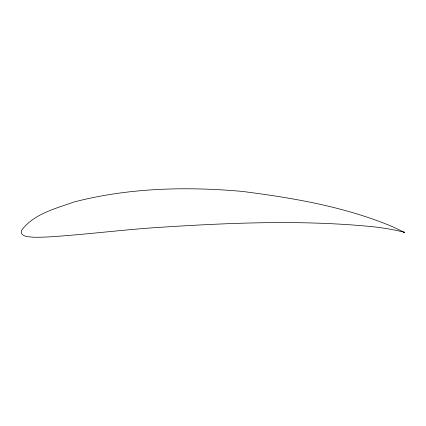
<?xml version="1.0" encoding="UTF-8"?>
<svg xmlns="http://www.w3.org/2000/svg" width="426" height="426" viewBox="0 0 426 426"><rect width="100%" height="100%" fill="white"/><g stroke="black" fill="none" stroke-linecap="round" stroke-linejoin="round"><path stroke-width="0.64" d="M403.954 232.255L404.7 232.388C394.013 229.593 383.08 227.851 372.1 226.653C298.493 219.438 224.321 223.07 150.687 227.937C116.442 230.535 82.34 234.795 48.069 236.973C40.672 237.17 33.148 237.777 25.837 236.339C24.005 235.695 21.391 234.694 21.3 232.399A5.469 5.469 0 0 1 21.731 230.168C33.92 213.745 55.699 208.586 73.911 202.025C128.583 187.829 185.821 186.423 241.846 191.365C292.95 197.872 344.735 206.658 392.49 226.659C396.292 228.533 400.126 230.338 403.97 232.122C404.551 232.436 404.599 232.324 403.97 232.122"/></g></svg>
